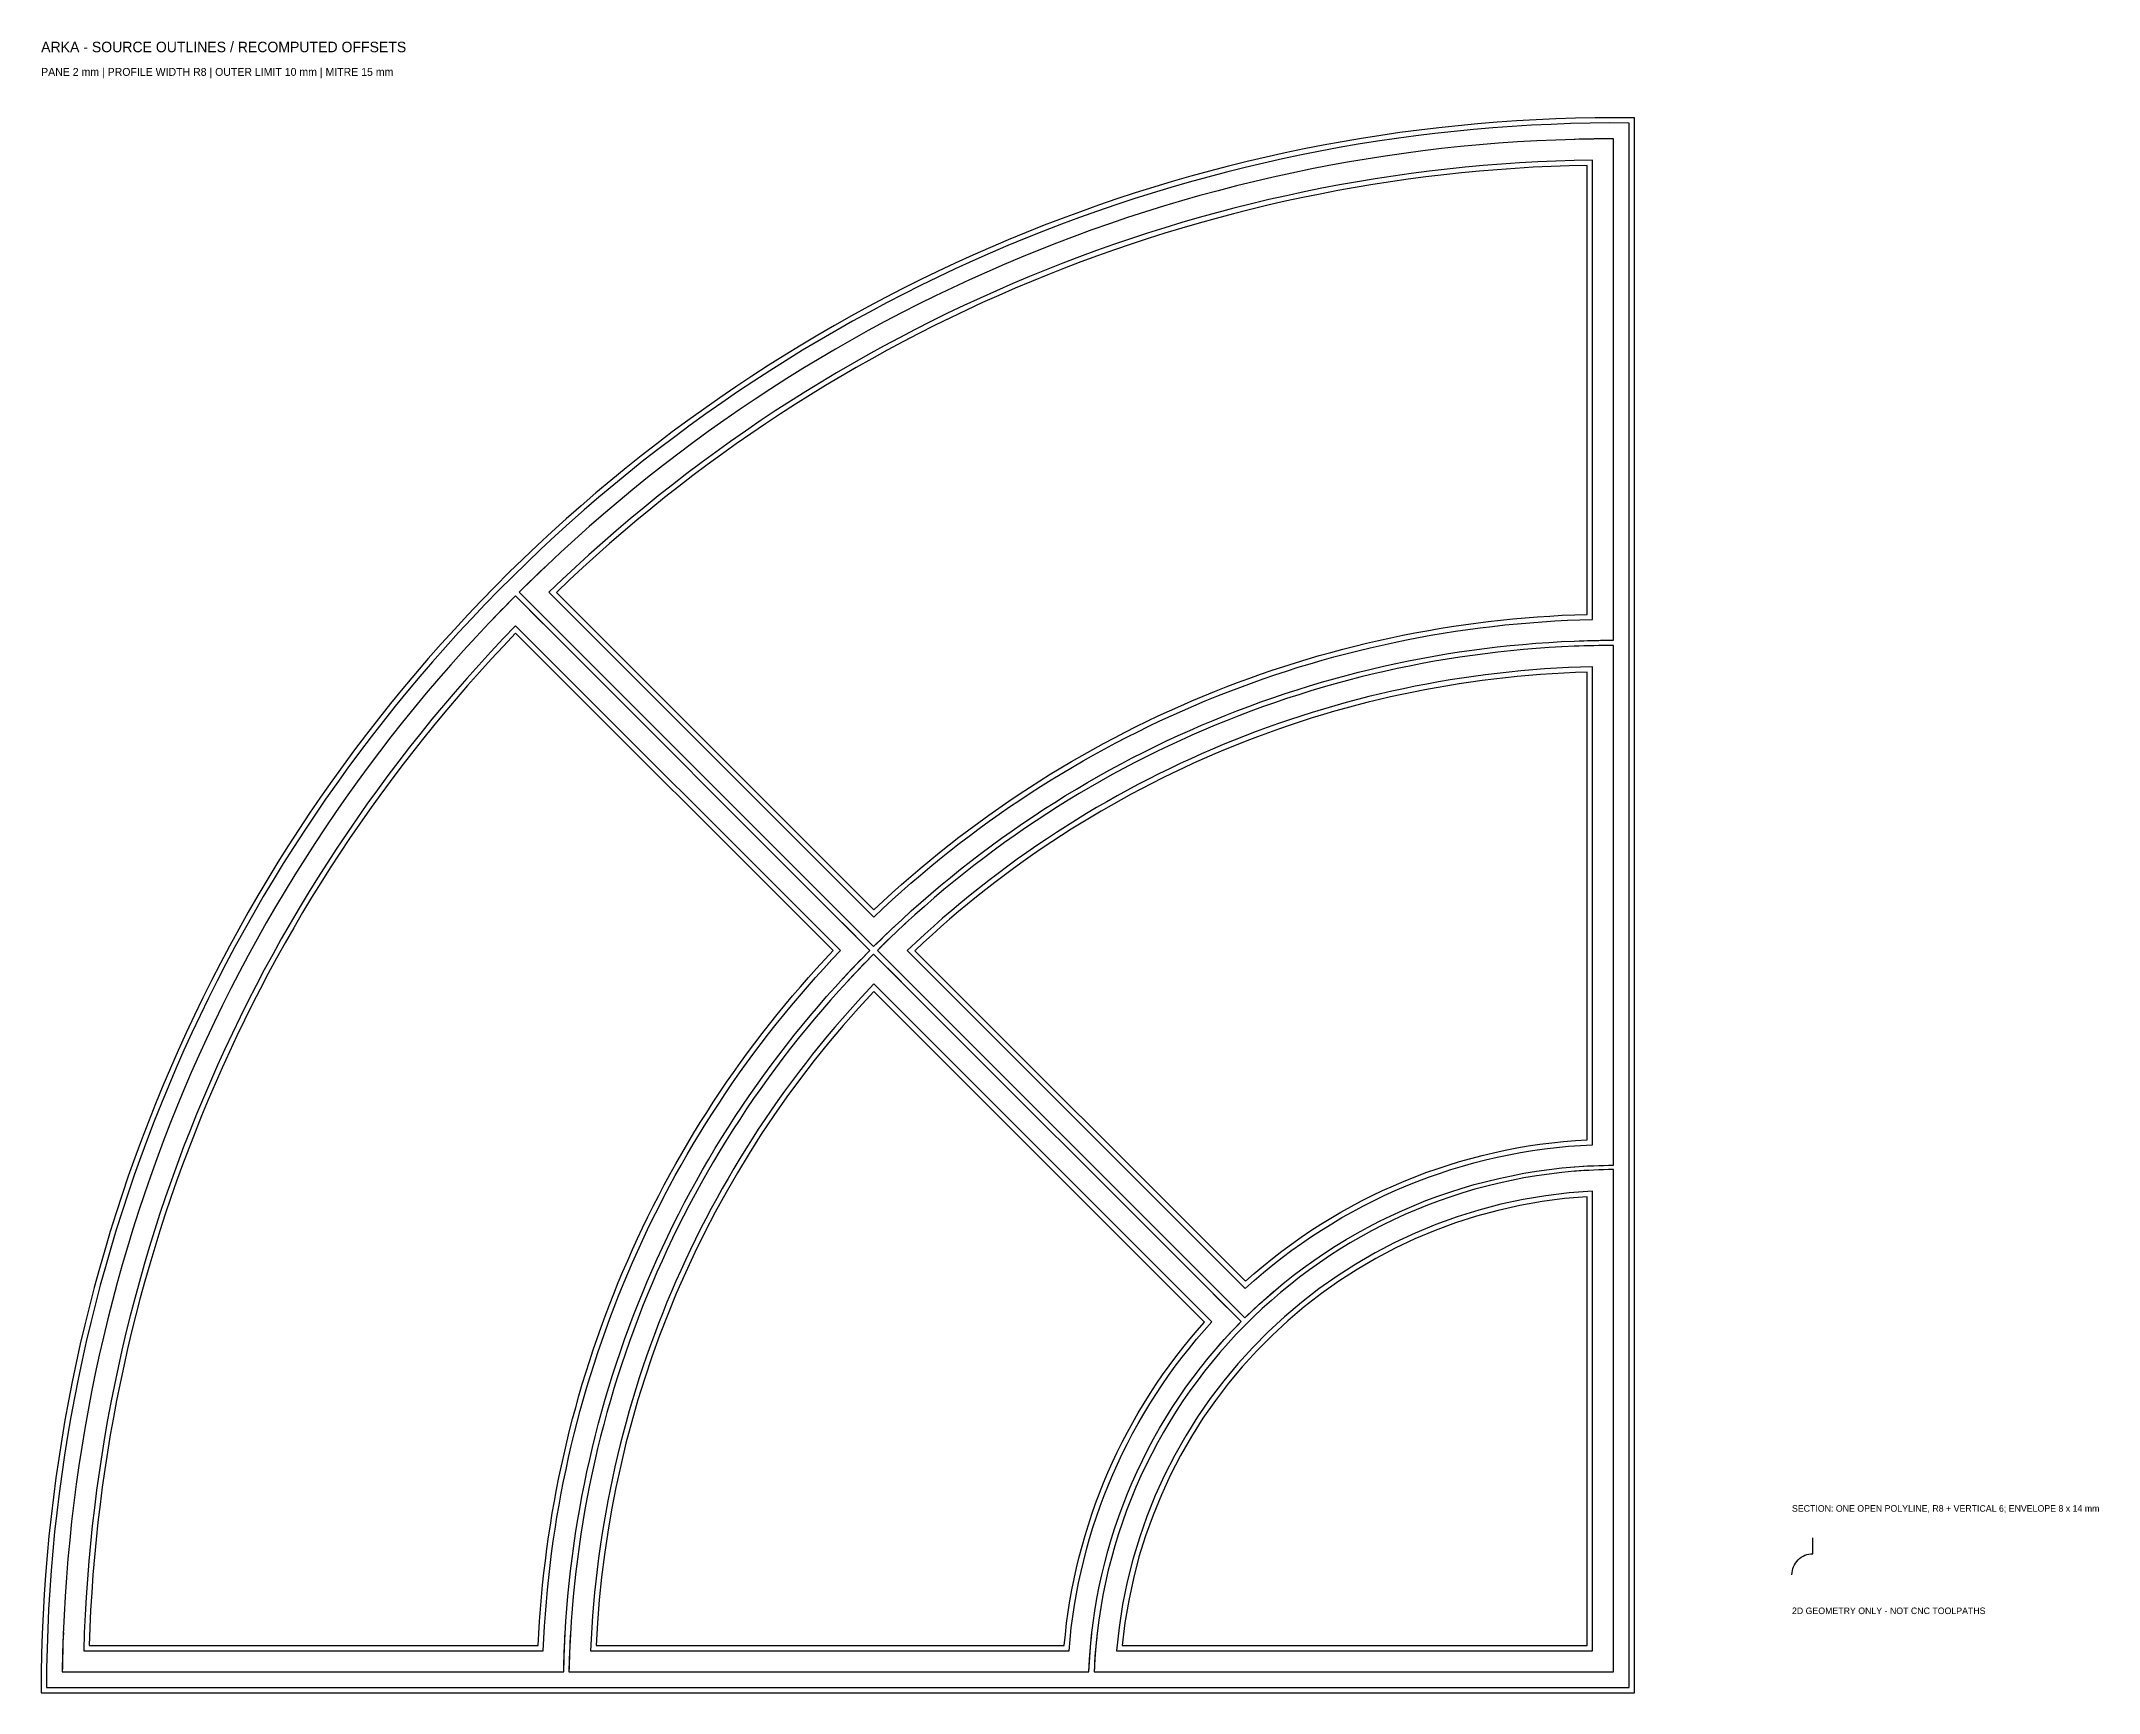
# Model space of a CAD drawing. Header units: millimetres. Extents: x 0 to 784, y 0 to 629.
import ezdxf

# ---------------------------------------------------------------- set-up
doc = ezdxf.new("R2010")
doc.units = ezdxf.units.MM
for name, color, linetype in [('ARKA_FRONT_HINGES_3MM', 50, 'Continuous'), ('ARKA_MITRE', 1, 'Continuous'), ('ARKA_OUTLINE', 7, 'Continuous'), ('ARKA_PANE', 3, 'Continuous'), ('ARKA_PANE_ZEWN_REF', 3, 'Continuous'), ('ARKA_SECTION', 5, 'Continuous')]:
    doc.layers.add(name, color=color, linetype=linetype)
doc.layers.add('ARKA_INFO_NO_CUT', color=8, linetype='Continuous', plot=False)

msp = doc.modelspace()

# ---------------------------------------------------------------- linework, layer by layer
at = {"layer": 'ARKA_FRONT_HINGES_3MM'}
for points in [[(599, 592, 0.198035), (182.1, 419.31), (317.16, 284.26, -0.197616), (599, 401)], [(180.69, 417.9, 0.194964), (8.05, 8), (199.08, 8, -0.193085), (315.74, 282.84)], [(599, 399, 0.19761), (318.57, 282.84), (458.58, 142.83, -0.196328), (599, 201)], [(317.16, 281.43, 0.193056), (201.08, 8), (399.16, 8, -0.187298), (457.17, 141.42)], [(599, 199.35, 0.399635), (401.15, 8), (599, 8)]]:
    msp.add_lwpolyline(points, format="xyb", close=True, dxfattribs=at)
at = {"layer": 'ARKA_MITRE'}
for points in [[(599, 577), (599, 592, 0.006335), (584, 591.78)], [(192.86, 429.77, 0.006335), (182.1, 419.31), (192.71, 408.71)], [(191.29, 407.29), (180.69, 417.9, 0.006335), (170.23, 407.14)], [(584, 400.68, -0.009352), (599, 401), (599, 416)], [(599, 384), (599, 399, 0.009399), (584, 398.68)], [(305.37, 272.01, -0.009352), (315.74, 282.84), (305.14, 293.45)], [(306.55, 294.86), (317.16, 284.26, -0.009352), (327.99, 294.63)], [(329.4, 293.22, 0.009399), (318.57, 282.84), (329.18, 272.24)], [(327.76, 270.82), (317.16, 281.43, 0.009399), (306.78, 270.6)], [(584.02, 200.36, -0.018659), (599, 201), (599, 216)], [(599, 184.35), (599, 199.35, 0.018782), (584.02, 198.66)], [(447.02, 130.38, -0.018659), (457.17, 141.42), (446.56, 152.03)], [(447.97, 153.44), (458.58, 142.83, -0.018659), (469.62, 152.98)], [(8.45, 22.99, 0.006335), (8.05, 8), (23.05, 8)], [(184.08, 8), (199.08, 8, -0.009352), (199.66, 22.99)], [(201.66, 22.99, 0.009399), (201.08, 8), (216.08, 8)], [(384.16, 8), (399.16, 8, -0.018659), (400.31, 22.95)], [(402.33, 22.95, 0.018782), (401.15, 8), (416.15, 8)]]:
    msp.add_lwpolyline(points, format="xyb", dxfattribs=at)
msp.add_lwpolyline([(584, 8), (599, 8), (599, 23)], dxfattribs=at)
at = {"layer": 'ARKA_OUTLINE'}
for points in [[(607, 600, 0.417588), (0, 0), (601, 0), (607, 0)], [(589, 581.9, 0.189106), (196.32, 419.24), (317.26, 298.29, -0.185035), (589, 410.85)], [(180.76, 403.68, 0.185992), (18.28, 18), (189.39, 18, -0.180632), (301.71, 282.74)], [(589, 388.84, 0.184252), (332.82, 282.73), (458.78, 156.77, -0.171936), (589, 210.71)], [(317.27, 267.18, 0.179602), (211.42, 18), (389.77, 18, -0.163389), (443.23, 141.22)], [(589, 189, 0.368578), (411.86, 18), (589, 18)]]:
    msp.add_lwpolyline(points, format="xyb", close=True, dxfattribs=at)
at = {"layer": 'ARKA_PANE'}
for points in [[(591, 583.93, 0.190914), (193.46, 419.27), (317.23, 295.5, -0.187498), (591, 408.9)], [(180.73, 406.54, 0.187809), (16.22, 16), (191.31, 16, -0.18307), (304.5, 282.77)], [(591, 390.9, 0.186974), (329.96, 282.77), (458.72, 154.01, -0.176615), (591, 208.81)], [(317.23, 270.04, 0.182343), (209.33, 16), (391.61, 16, -0.167977), (445.99, 141.28)], [(591, 191.11, 0.375004), (409.67, 16), (591, 16)]]:
    msp.add_lwpolyline(points, format="xyb", close=True, dxfattribs=at)
at = {"layer": 'ARKA_PANE_ZEWN_REF'}
msp.add_lwpolyline([(605, 598.02, 0.415637), (2, 2), (601, 2), (605, 2)], format="xyb", close=True, dxfattribs=at)
at = {"layer": 'ARKA_SECTION'}
msp.add_lwpolyline([(667, 45, -0.414214), (675, 53), (675, 59)], format="xyb", dxfattribs=at)

# ---------------------------------------------------------------- texts
at = {"layer": 'ARKA_INFO_NO_CUT'}
for s, height, p in [('ARKA - SOURCE OUTLINES / RECOMPUTED OFFSETS', 4, (0, 625)), ('PANE 2 mm | PROFILE WIDTH R8 | OUTER LIMIT 10 mm | MITRE 15 mm', 3, (0, 616)), ('SECTION: ONE OPEN POLYLINE, R8 + VERTICAL 6; ENVELOPE 8 x 14 mm', 2.5, (667, 69)), ('2D GEOMETRY ONLY - NOT CNC TOOLPATHS', 2.5, (667, 30))]:
    msp.add_text(s, height=height, dxfattribs=at).set_placement(p)

doc.saveas('drawing.dxf')
